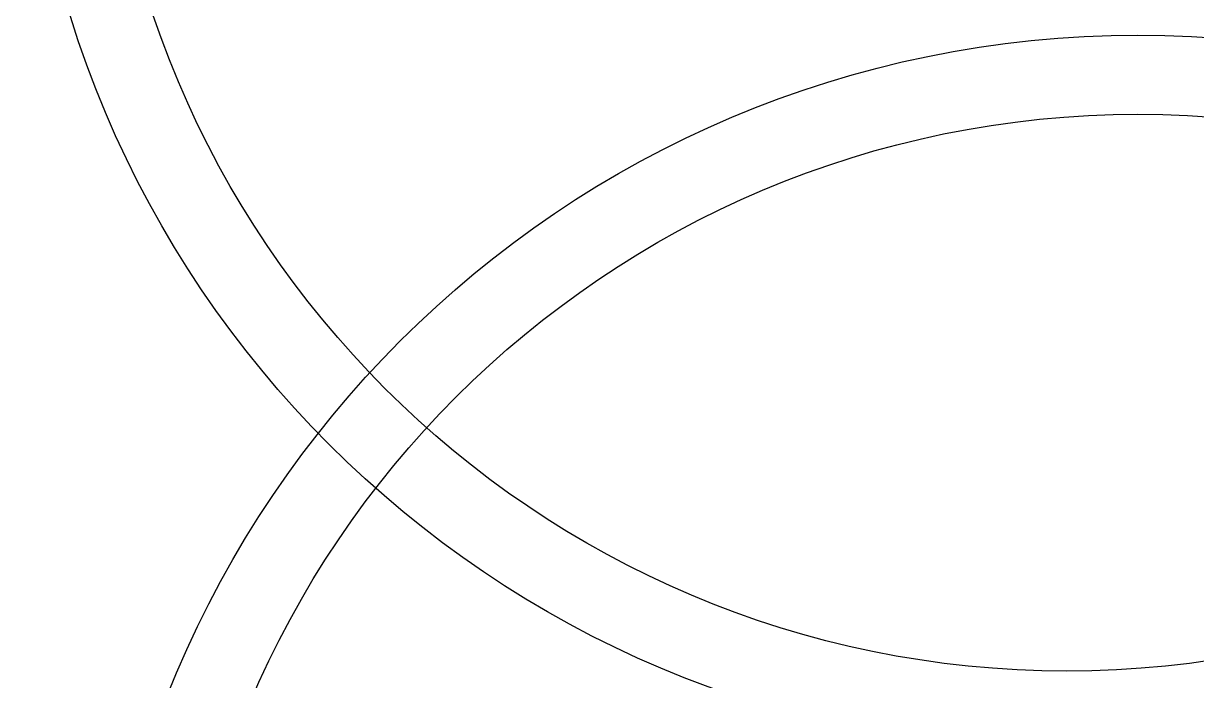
# Model space of a CAD drawing. Header units: metres. Extents: x -325 to 301, y -147 to 149.
# Drawn here: x 57.166 to 59.429, y 78.46 to 79.727 of the extents above; entities that cross this region are included whole.
import ezdxf

# ---------------------------------------------------------------- set-up
doc = ezdxf.new("R2010")
doc.units = ezdxf.units.M
doc.layers.add('-AUX_MON', color=3, linetype='Continuous', plot=False)

msp = doc.modelspace()

# ---------------------------------------------------------------- linework, layer by layer
at = {"layer": '-AUX_MON'}
for centre, radius in [((59.17921393549295, 80.3391916842611), 2.013465050853865), ((59.17921393549295, 80.3391916842611), 1.860822411105346), ((59.31645753914654, 77.69116589169062), 2.013465050853865), ((59.31645753914654, 77.69116589169062), 1.860822411105346)]:
    msp.add_circle(centre, radius, dxfattribs=at)

doc.saveas('drawing.dxf')
